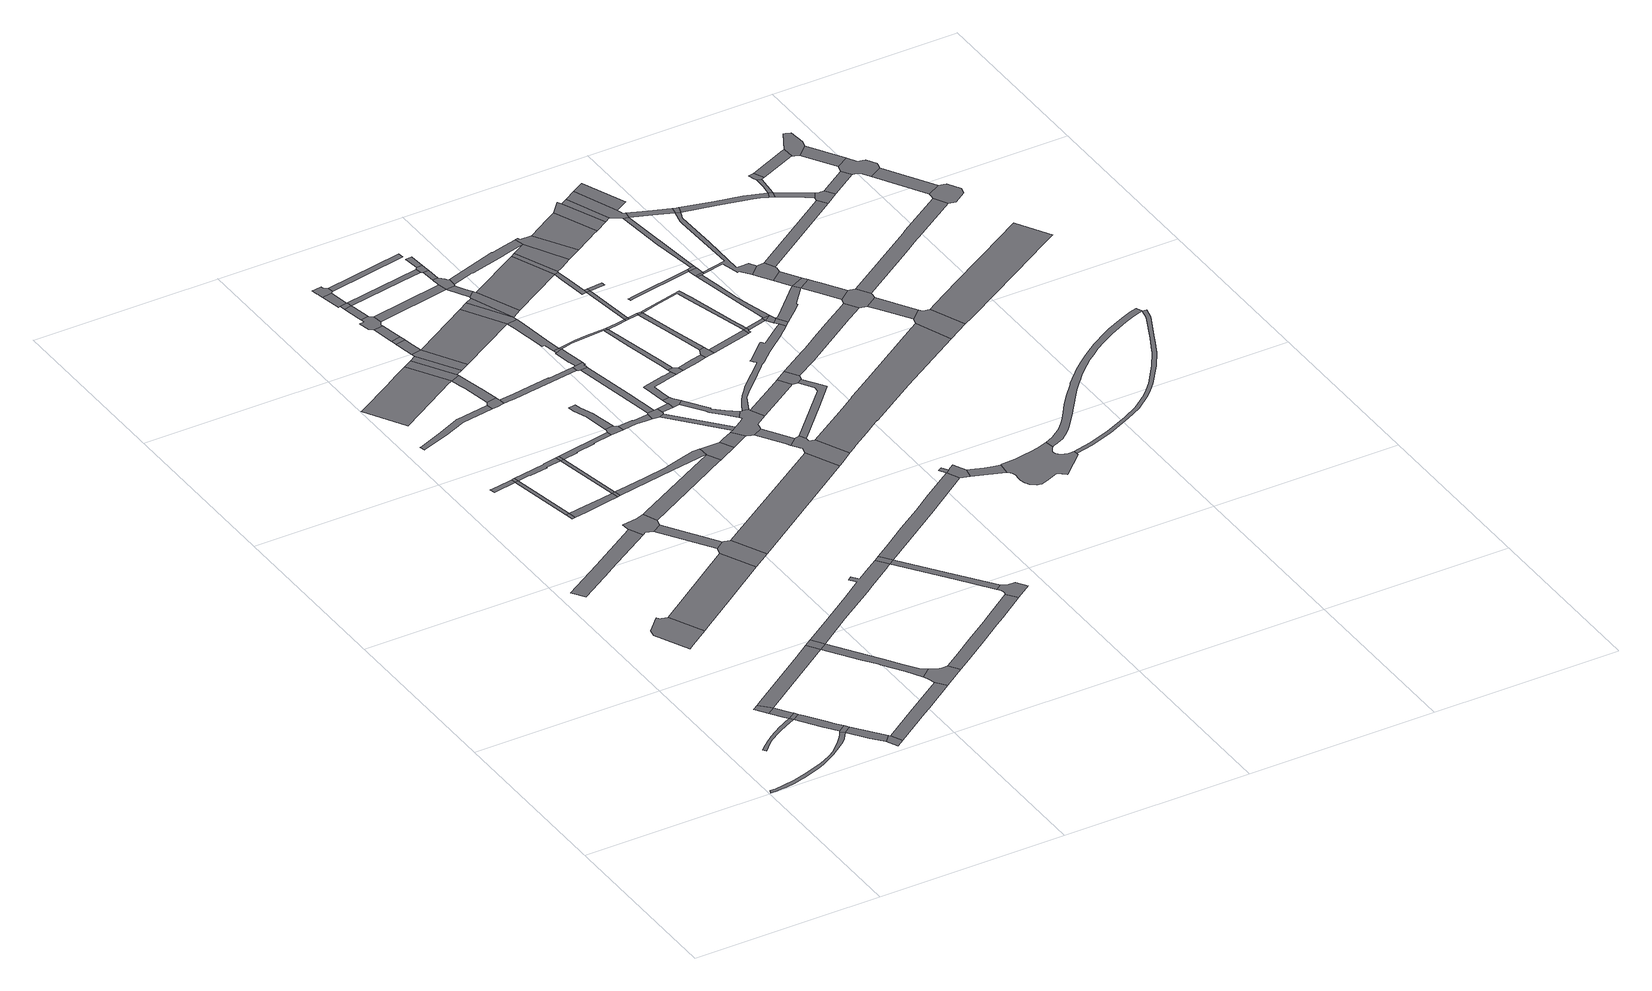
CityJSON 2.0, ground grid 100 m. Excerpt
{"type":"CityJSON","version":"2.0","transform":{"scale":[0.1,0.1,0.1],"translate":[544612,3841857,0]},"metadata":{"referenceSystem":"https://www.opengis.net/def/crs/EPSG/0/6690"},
"CityObjects":{
"road1":{"type":"Road","attributes":{"RoadStructureAttribute.sectionType":"1"},"geometry":[{"type":"MultiSurface","lod":"1","boundaries":[[[0,1,2,3,4,5,6,7,8,9,10,11,12,13,14,15,16,17,18,19,20,21,22,23,24,25,26,27,28,29,30,31,32,33]]]}]},
"road2":{"type":"Road","attributes":{"RoadStructureAttribute.sectionType":"1"},"geometry":[{"type":"MultiSurface","lod":"1","boundaries":[[[34,35,36,37,38,39,40,41,42,43,44,45,46,47,48,49,50,51]]]}]},
"road3":{"type":"Road","geometry":[{"type":"MultiSurface","lod":"1","boundaries":[[[52,53,54,55]]]}]},
"road4":{"type":"Road","attributes":{"RoadStructureAttribute.sectionType":"1"},"geometry":[{"type":"MultiSurface","lod":"1","boundaries":[[[56,55,54,57,34,58]]]}]},
"road5":{"type":"Road","geometry":[{"type":"MultiSurface","lod":"1","boundaries":[[[58,34,51,59]]]}]},
"road6":{"type":"Road","attributes":{"RoadStructureAttribute.sectionType":"1"},"geometry":[{"type":"MultiSurface","lod":"1","boundaries":[[[60,61,62,63,59,51,64,65,66,67]]]}]},
"road7":{"type":"Road","geometry":[{"type":"MultiSurface","lod":"1","boundaries":[[[67,66,0,33,68]]]}]},
"road8":{"type":"Road","attributes":{"RoadStructureAttribute.sectionType":"1"},"geometry":[{"type":"MultiSurface","lod":"1","boundaries":[[[68,33,69,70,71]]]}]},
"road9":{"type":"Road","geometry":[{"type":"MultiSurface","lod":"1","boundaries":[[[72,73,74,75,76,77,78,79,80]]]}]},
"road10":{"type":"Road","geometry":[{"type":"MultiSurface","lod":"1","boundaries":[[[71,70,81,82,83]]]}]},
"road11":{"type":"Road","attributes":{"RoadStructureAttribute.sectionType":"1"},"geometry":[{"type":"MultiSurface","lod":"1","boundaries":[[[84,85,86,87,52,55,88,89]]]}]},
"road12":{"type":"Road","attributes":{"RoadStructureAttribute.sectionType":"1"},"geometry":[{"type":"MultiSurface","lod":"1","boundaries":[[[90,91,92,93,94,95,96]]]}]},
"road13":{"type":"Road","attributes":{"RoadStructureAttribute.sectionType":"1"},"geometry":[{"type":"MultiSurface","lod":"1","boundaries":[[[97,98,83,82,99,100,101]]]}]},
"road14":{"type":"Road","attributes":{"RoadStructureAttribute.sectionType":"1"},"geometry":[{"type":"MultiSurface","lod":"1","boundaries":[[[102,103,104,105,106]]]}]},
"road15":{"type":"Road","geometry":[{"type":"MultiSurface","lod":"1","boundaries":[[[107,84,89,108]]]}]},
"road16":{"type":"Road","attributes":{"RoadStructureAttribute.sectionType":"1"},"geometry":[{"type":"MultiSurface","lod":"1","boundaries":[[[109,80,79,110,111,112]]]}]},
"road17":{"type":"Road","geometry":[{"type":"MultiSurface","lod":"1","boundaries":[[[113,114,115,116]]]}]},
"road18":{"type":"Road","attributes":{"RoadStructureAttribute.sectionType":"1"},"geometry":[{"type":"MultiSurface","lod":"1","boundaries":[[[117,106,114,113]]]}]},
"road19":{"type":"Road","geometry":[{"type":"MultiSurface","lod":"1","boundaries":[[[118,102,106,117]]]}]},
"road20":{"type":"Road","attributes":{"RoadStructureAttribute.sectionType":"1"},"geometry":[{"type":"MultiSurface","lod":"1","boundaries":[[[119,120,121,122,108,89,123,124,125,126,127,128]]]}]},
"road21":{"type":"Road","attributes":{"RoadStructureAttribute.sectionType":"1"},"geometry":[{"type":"MultiSurface","lod":"1","boundaries":[[[129,130,131,132,113,116,133,134,135,136]]]}]},
"road22":{"type":"Road","geometry":[{"type":"MultiSurface","lod":"1","boundaries":[[[137,138,139,140,141,90,96,142,143,144,145,146,147]]]}]},
"road23":{"type":"Road","attributes":{"RoadStructureAttribute.sectionType":"1"},"geometry":[{"type":"MultiSurface","lod":"1","boundaries":[[[148,149,150,118,117,151,152,153,154,155,156]]]}]},
"road24":{"type":"Road","attributes":{"RoadStructureAttribute.sectionType":"1"},"geometry":[{"type":"MultiSurface","lod":"1","boundaries":[[[157,158,159,160,161,162,163,164,165,166,167,168,169,170]]]}]},
"road25":{"type":"Road","geometry":[{"type":"MultiSurface","lod":"1","boundaries":[[[171,172,128,127,173,97,101,174,175]]]}]},
"road26":{"type":"Road","attributes":{"function":"3","RoadStructureAttribute.sectionType":"1"},"geometry":[{"type":"MultiSurface","lod":"1","boundaries":[[[176,177,178,179,180,181,182,183,184,185,186]]]}]},
"road27":{"type":"Road","attributes":{"RoadStructureAttribute.sectionType":"1"},"geometry":[{"type":"MultiSurface","lod":"1","boundaries":[[[145,144,187,188]]]}]},
"road28":{"type":"Road","geometry":[{"type":"MultiSurface","lod":"1","boundaries":[[[189,129,136,190]]]}]},
"road29":{"type":"Road","attributes":{"RoadStructureAttribute.sectionType":"1"},"geometry":[{"type":"MultiSurface","lod":"1","boundaries":[[[191,156,129,189]]]}]},
"road30":{"type":"Road","geometry":[{"type":"MultiSurface","lod":"1","boundaries":[[[192,193,188,187,194,109,112,195,196]]]}]},
"road31":{"type":"Road","geometry":[{"type":"MultiSurface","lod":"1","boundaries":[[[197,148,156,191]]]}]},
"road32":{"type":"Road","geometry":[{"type":"MultiSurface","lod":"1","boundaries":[[[198,199,200,201,202,203,204,205,206,107,108,207,208,209,210,211,212]]]}]},
"road33":{"type":"Road","geometry":[{"type":"MultiSurface","lod":"1","boundaries":[[[213,214,215,157,170,216,217,218]]]}]},
"road34":{"type":"Road","geometry":[{"type":"MultiSurface","lod":"1","boundaries":[[[219,176,186,220,221]]]}]},
"road35":{"type":"Road","attributes":{"RoadStructureAttribute.sectionType":"1"},"geometry":[{"type":"MultiSurface","lod":"1","boundaries":[[[222,197,191,223,224,225,226,227]]]}]},
"road36":{"type":"Road","attributes":{"RoadStructureAttribute.sectionType":"1"},"geometry":[{"type":"MultiSurface","lod":"1","boundaries":[[[228,229,220,186,230,231,215,214]]]}]},
"road37":{"type":"Road","attributes":{"RoadStructureAttribute.sectionType":"1"},"geometry":[{"type":"MultiSurface","lod":"1","boundaries":[[[232,219,221,233,234]]]}]},
"road38":{"type":"Road","attributes":{"RoadStructureAttribute.sectionType":"1"},"geometry":[{"type":"MultiSurface","lod":"1","boundaries":[[[235,236,237,238,137,147,239,240,241,242]]]}]},
"road39":{"type":"Road","attributes":{"RoadStructureAttribute.sectionType":"1"},"geometry":[{"type":"MultiSurface","lod":"1","boundaries":[[[243,244,245,246,247,248,249,250]]]}]},
"road40":{"type":"Road","geometry":[{"type":"MultiSurface","lod":"1","boundaries":[[[251,252,245,244]]]}]},
"road41":{"type":"Road","attributes":{"RoadStructureAttribute.sectionType":"1"},"geometry":[{"type":"MultiSurface","lod":"1","boundaries":[[[253,254,252,251]]]}]},
"road42":{"type":"Road","attributes":{"RoadStructureAttribute.sectionType":"1"},"geometry":[{"type":"MultiSurface","lod":"1","boundaries":[[[255,256,257,258,259,260,261,262,189,190,263,264,265,266]]]}]},
"road43":{"type":"Road","geometry":[{"type":"MultiSurface","lod":"1","boundaries":[[[250,249,267,268,232,234,269]]]}]},
"road44":{"type":"Road","geometry":[{"type":"MultiSurface","lod":"1","boundaries":[[[270,271,272,273,274,254,253,275,276,277]]]}]},
"road45":{"type":"Road","attributes":{"RoadStructureAttribute.sectionType":"1"},"geometry":[{"type":"MultiSurface","lod":"1","boundaries":[[[278,279,280,281,271,270]]]}]},
"road46":{"type":"Road","attributes":{"RoadStructureAttribute.sectionType":"1"},"geometry":[{"type":"MultiSurface","lod":"1","boundaries":[[[282,283,284,285,286,175,174,287,288,289,290,291]]]}]},
"road47":{"type":"Road","geometry":[{"type":"MultiSurface","lod":"1","boundaries":[[[292,293,280,279]]]}]},
"road48":{"type":"Road","attributes":{"RoadStructureAttribute.sectionType":"1"},"geometry":[{"type":"MultiSurface","lod":"1","boundaries":[[[294,295,296,297,298,293,292]]]}]},
"road49":{"type":"Road","geometry":[{"type":"MultiSurface","lod":"1","boundaries":[[[299,300,301,302,303,304,305,297,296,306,307,308]]]}]},
"road50":{"type":"Road","geometry":[{"type":"MultiSurface","lod":"1","boundaries":[[[309,310,311,222,227,312,313]]]}]},
"road51":{"type":"Road","attributes":{"RoadStructureAttribute.sectionType":"1"},"geometry":[{"type":"MultiSurface","lod":"1","boundaries":[[[314,315,316,317,318,319,310,309]]]}]},
"road52":{"type":"Road","attributes":{"RoadStructureAttribute.sectionType":"1"},"geometry":[{"type":"MultiSurface","lod":"1","boundaries":[[[320,321,322,323,324,218,217,325,326,327,328,329,330,331]]]}]},
"road53":{"type":"Road","geometry":[{"type":"MultiSurface","lod":"1","boundaries":[[[332,198,212,333]]]}]},
"road54":{"type":"Road","attributes":{"RoadStructureAttribute.sectionType":"1"},"geometry":[{"type":"MultiSurface","lod":"1","boundaries":[[[334,196,195,335]]]}]},
"road55":{"type":"Road","attributes":{"function":"3","RoadStructureAttribute.sectionType":"1"},"geometry":[{"type":"MultiSurface","lod":"1","boundaries":[[[336,337,250,269,338,339,340]]]}]},
"road56":{"type":"Road","attributes":{"RoadStructureAttribute.sectionType":"1"},"geometry":[{"type":"MultiSurface","lod":"1","boundaries":[[[341,342,343,313,312,344,345,346]]]}]},
"road57":{"type":"Road","attributes":{"RoadStructureAttribute.sectionType":"1"},"geometry":[{"type":"MultiSurface","lod":"1","boundaries":[[[347,277,276,348]]]}]},
"road58":{"type":"Road","attributes":{"RoadStructureAttribute.sectionType":"1"},"geometry":[{"type":"MultiSurface","lod":"1","boundaries":[[[349,333,212,350,351,352,353]]]}]},
"road59":{"type":"Road","attributes":{"RoadStructureAttribute.sectionType":"1"},"geometry":[{"type":"MultiSurface","lod":"1","boundaries":[[[354,292,279,355,356]]]}]},
"road60":{"type":"Road","attributes":{"RoadStructureAttribute.sectionType":"1"},"geometry":[{"type":"MultiSurface","lod":"1","boundaries":[[[357,308,307,358]]]}]},
"road61":{"type":"Road","geometry":[{"type":"MultiSurface","lod":"1","boundaries":[[[359,266,265,235,242,360,361,362]]]}]},
"road62":{"type":"Road","geometry":[{"type":"MultiSurface","lod":"1","boundaries":[[[363,364,365,341,346,366,367,368,369,370]]]}]},
"road63":{"type":"Road","attributes":{"RoadStructureAttribute.sectionType":"1"},"geometry":[{"type":"MultiSurface","lod":"1","boundaries":[[[371,372,373,374,375,365,364]]]}]},
"road64":{"type":"Road","geometry":[{"type":"MultiSurface","lod":"1","boundaries":[[[376,353,352,377,378,282,291,379,380,381]]]}]},
"road65":{"type":"Road","geometry":[{"type":"MultiSurface","lod":"1","boundaries":[[[382,383,384,385,386,320,331,387,373,372]]]}]},
"road66":{"type":"Road","attributes":{"RoadStructureAttribute.sectionType":"1"},"geometry":[{"type":"MultiSurface","lod":"1","boundaries":[[[388,389,363,370,390,391]]]}]},
"road67":{"type":"Road","attributes":{"RoadStructureAttribute.sectionType":"1"},"geometry":[{"type":"MultiSurface","lod":"1","boundaries":[[[392,393,394,395,396,397,398,386,385]]]}]},
"road68":{"type":"Road","attributes":{"RoadStructureAttribute.sectionType":"1"},"geometry":[{"type":"MultiSurface","lod":"1","boundaries":[[[368,367,399,400]]]}]},
"road69":{"type":"Road","geometry":[{"type":"MultiSurface","lod":"1","boundaries":[[[401,402,394,393]]]}]},
"road70":{"type":"Road","attributes":{"RoadStructureAttribute.sectionType":"1"},"geometry":[{"type":"MultiSurface","lod":"1","boundaries":[[[403,404,362,361,405]]]}]},
"road71":{"type":"Road","geometry":[{"type":"MultiSurface","lod":"1","boundaries":[[[406,336,340,407,408,409]]]}]},
"road72":{"type":"Road","attributes":{"RoadStructureAttribute.sectionType":"1"},"geometry":[{"type":"MultiSurface","lod":"1","boundaries":[[[410,411,412,407,340,413,414,415,416,402,401]]]}]},
"road73":{"type":"Road","attributes":{"RoadStructureAttribute.sectionType":"1"},"geometry":[{"type":"MultiSurface","lod":"1","boundaries":[[[417,406,409,418]]]}]},
"road74":{"type":"Road","geometry":[{"type":"MultiSurface","lod":"1","boundaries":[[[419,420,421,422,423,389,388,391,424,425]]]}]},
"road75":{"type":"Road","attributes":{"RoadStructureAttribute.sectionType":"1"},"geometry":[{"type":"MultiSurface","lod":"1","boundaries":[[[426,427,348,428,429,430]]]}]},
"road76":{"type":"Road","geometry":[{"type":"MultiSurface","lod":"1","boundaries":[[[431,432,433,434,435,436,437,347,348,427,438,439]]]}]},
"road77":{"type":"Road","attributes":{"RoadStructureAttribute.sectionType":"1"},"geometry":[{"type":"MultiSurface","lod":"1","boundaries":[[[440,441,435,434]]]}]},
"road78":{"type":"Road","geometry":[{"type":"MultiSurface","lod":"1","boundaries":[[[442,443,444,445,354,356,446,441,440]]]}]},
"road79":{"type":"Road","geometry":[{"type":"MultiSurface","lod":"1","boundaries":[[[447,448,430,429,449,450,417,418,451,452]]]}]},
"road80":{"type":"Road","attributes":{"RoadStructureAttribute.sectionType":"1"},"geometry":[{"type":"MultiSurface","lod":"1","boundaries":[[[453,454,443,442]]]}]},
"road81":{"type":"Road","attributes":{"RoadStructureAttribute.sectionType":"1"},"geometry":[{"type":"MultiSurface","lod":"1","boundaries":[[[455,456,457,458,459,460,332,333,461,462]]]}]},
"road82":{"type":"Road","attributes":{"RoadStructureAttribute.sectionType":"1"},"geometry":[{"type":"MultiSurface","lod":"1","boundaries":[[[463,464,465,466,467,468,422,421,469,470,471,472,473]]]}]},
"road83":{"type":"Road","attributes":{"RoadStructureAttribute.sectionType":"1"},"geometry":[{"type":"MultiSurface","lod":"1","boundaries":[[[474,475,476,477,478,479,425,424,480,481,482,483,484]]]}]},
"road84":{"type":"Road","geometry":[{"type":"MultiSurface","lod":"1","boundaries":[[[485,486,484,483,487,488,489,490,491,400,399,492,493,403,405,494,495,496,497,498,499,500,501,502,503,504]]]}]},
"road85":{"type":"Road","attributes":{"RoadStructureAttribute.sectionType":"1"},"geometry":[{"type":"MultiSurface","lod":"1","boundaries":[[[505,506,497,496,507,508,509]]]}]},
"road86":{"type":"Road","attributes":{"RoadStructureAttribute.sectionType":"1"},"geometry":[{"type":"MultiSurface","lod":"1","boundaries":[[[510,511,512,513,514,515,516,401,393,517,518,519]]]}]},
"road87":{"type":"Road","geometry":[{"type":"MultiSurface","lod":"1","boundaries":[[[520,521,509,508,522,523,524,334,335,525,526,527,528,529,530]]]}]},
"road88":{"type":"Road","geometry":[{"type":"MultiSurface","lod":"1","boundaries":[[[531,532,463,473,533,534]]]}]},
"road89":{"type":"Road","attributes":{"RoadStructureAttribute.sectionType":"1"},"geometry":[{"type":"MultiSurface","lod":"1","boundaries":[[[518,535,536,537,532,531,538,539,540,519]]]}]},
"road90":{"type":"Road","attributes":{"function":"3","RoadStructureAttribute.sectionType":"1"},"geometry":[{"type":"MultiSurface","lod":"1","boundaries":[[[541,452,451,542,543]]]}]},
"road91":{"type":"Road","attributes":{"RoadStructureAttribute.sectionType":"1"},"geometry":[{"type":"MultiSurface","lod":"1","boundaries":[[[544,545,546,547,548,549,439,438,550,551,552,553,554,555]]]}]},
"road92":{"type":"Road","geometry":[{"type":"MultiSurface","lod":"1","boundaries":[[[556,557,510,519,558,559]]]}]},
"road93":{"type":"Road","attributes":{"RoadStructureAttribute.sectionType":"1"},"geometry":[{"type":"MultiSurface","lod":"1","boundaries":[[[560,561,534,533,562,563]]]}]},
"road94":{"type":"Road","attributes":{"RoadStructureAttribute.sectionType":"1"},"geometry":[{"type":"MultiSurface","lod":"1","boundaries":[[[564,565,502,501,566,567,568]]]}]},
"road95":{"type":"Road","geometry":[{"type":"MultiSurface","lod":"1","boundaries":[[[569,556,559,570]]]}]},
"road96":{"type":"Road","attributes":{"RoadStructureAttribute.sectionType":"1"},"geometry":[{"type":"MultiSurface","lod":"1","boundaries":[[[571,556,569,572]]]}]},
"road97":{"type":"Road","attributes":{"RoadStructureAttribute.sectionType":"1"},"geometry":[{"type":"MultiSurface","lod":"1","boundaries":[[[573,574,575,576,577,578,579,580,581,582,583,520,530]]]}]},
"road98":{"type":"Road","attributes":{"RoadStructureAttribute.sectionType":"1"},"geometry":[{"type":"MultiSurface","lod":"1","boundaries":[[[584,569,570,585]]]}]},
"road99":{"type":"Road","geometry":[{"type":"MultiSurface","lod":"1","boundaries":[[[586,587,588,560,563,589,590,591]]]}]},
"road100":{"type":"Road","attributes":{"RoadStructureAttribute.sectionType":"1"},"geometry":[{"type":"MultiSurface","lod":"1","boundaries":[[[592,593,543,594,595,596,597,571,598]]]}]},
"road101":{"type":"Road","geometry":[{"type":"MultiSurface","lod":"1","boundaries":[[[599,541,543,593,600]]]}]},
"road102":{"type":"Road","geometry":[{"type":"MultiSurface","lod":"1","boundaries":[[[601,598,571,572]]]}]},
"road103":{"type":"Road","attributes":{"RoadStructureAttribute.sectionType":"1"},"geometry":[{"type":"MultiSurface","lod":"1","boundaries":[[[602,603,455,604]]]}]},
"road104":{"type":"Road","attributes":{"RoadStructureAttribute.sectionType":"1"},"geometry":[{"type":"MultiSurface","lod":"1","boundaries":[[[605,606,585,607,588,587]]]}]},
"road105":{"type":"Road","geometry":[{"type":"MultiSurface","lod":"1","boundaries":[[[608,584,585,606]]]}]},
"road106":{"type":"Road","geometry":[{"type":"MultiSurface","lod":"1","boundaries":[[[609,604,455,462,610,611]]]}]},
"road107":{"type":"Road","geometry":[{"type":"MultiSurface","lod":"1","boundaries":[[[612,613,614,615,601,572]]]}]},
"road108":{"type":"Road","attributes":{"function":"3","RoadStructureAttribute.sectionType":"1"},"geometry":[{"type":"MultiSurface","lod":"1","boundaries":[[[555,616,599,600,617,618]]]}]},
"road109":{"type":"Road","attributes":{"RoadStructureAttribute.sectionType":"1"},"geometry":[{"type":"MultiSurface","lod":"1","boundaries":[[[619,620,621,622,623,624,625,626,627,628,629,630,631,632,633,634,635,636,637,638,639,640,641,485,504,642,643,644,645,646,647,648,649,650,651,652,653,654,655]]]}]},
"road110":{"type":"Road","geometry":[{"type":"MultiSurface","lod":"1","boundaries":[[[656,657,564,568,579,578,658]]]}]},
"road111":{"type":"Road","attributes":{"RoadStructureAttribute.sectionType":"1"},"geometry":[{"type":"MultiSurface","lod":"1","boundaries":[[[659,591,590,660]]]}]},
"road112":{"type":"Road","attributes":{"RoadStructureAttribute.sectionType":"1"},"geometry":[{"type":"MultiSurface","lod":"1","boundaries":[[[661,662,663,664,611,610,665,666]]]}]},
"road113":{"type":"Road","geometry":[{"type":"MultiSurface","lod":"1","boundaries":[[[667,668,669,670,544,555,618,671,672]]]}]},
"road114":{"type":"Road","attributes":{"RoadStructureAttribute.sectionType":"1"},"geometry":[{"type":"MultiSurface","lod":"1","boundaries":[[[673,674,675,676,677,608,606,678,679,680,681,682,659,683]]]}]},
"road115":{"type":"Road","geometry":[{"type":"MultiSurface","lod":"1","boundaries":[[[683,659,660,684,685,686,687]]]}]},
"road116":{"type":"Road","attributes":{"RoadStructureAttribute.sectionType":"1"},"geometry":[{"type":"MultiSurface","lod":"1","boundaries":[[[688,689,690,691,692,693,694,695,696]]]}]},
"road117":{"type":"Road","attributes":{"function":"3","RoadStructureAttribute.sectionType":"1"},"geometry":[{"type":"MultiSurface","lod":"1","boundaries":[[[697,698,672,671,699,700,701,702,703]]]}]},
"road118":{"type":"Road","attributes":{"RoadStructureAttribute.sectionType":"1"},"geometry":[{"type":"MultiSurface","lod":"1","boundaries":[[[704,705,683,687,706]]]}]},
"road119":{"type":"Road","attributes":{"RoadStructureAttribute.sectionType":"1"},"geometry":[{"type":"MultiSurface","lod":"1","boundaries":[[[707,708,709,710,711,712,713,714,527,526,715,716,717,718,719,720,721]]]}]},
"road120":{"type":"Road","geometry":[{"type":"MultiSurface","lod":"1","boundaries":[[[722,723,724,725,726,727,728,729,666,665,730,731,732,733,734,735,736,737,738,739,740,741,742,743,744,745,746,747,748,749,750,751,752,753,754,755,756,757,758,759,760,761,762,763,764,765,766,767,768,769,770,771,772,773,774]]]}]},
"road121":{"type":"Road","geometry":[{"type":"MultiSurface","lod":"1","boundaries":[[[775,776,777,704,706]]]}]},
"road122":{"type":"Road","attributes":{"RoadStructureAttribute.sectionType":"1"},"geometry":[{"type":"MultiSurface","lod":"1","boundaries":[[[775,706,778,779,780]]]}]},
"road123":{"type":"Road","geometry":[{"type":"MultiSurface","lod":"1","boundaries":[[[780,779,619,655,781]]]}]},
"road124":{"type":"Road","attributes":{"RoadStructureAttribute.sectionType":"1"},"geometry":[{"type":"MultiSurface","lod":"1","boundaries":[[[782,783,784,785,786,787,788,789,776,775]]]}]},
"road125":{"type":"Road","geometry":[{"type":"MultiSurface","lod":"1","boundaries":[[[790,697,703,791,792]]]}]},
"road126":{"type":"Road","attributes":{"RoadStructureAttribute.sectionType":"1"},"geometry":[{"type":"MultiSurface","lod":"1","boundaries":[[[793,794,795,796,797,798,799,800,801,656,658,802,803,804,805,806,807]]]}]},
"road127":{"type":"Road","geometry":[{"type":"MultiSurface","lod":"1","boundaries":[[[808,809,787,786,810]]]}]},
"road128":{"type":"Road","attributes":{"RoadStructureAttribute.sectionType":"1"},"geometry":[{"type":"MultiSurface","lod":"1","boundaries":[[[811,696,809,808]]]}]},
"road129":{"type":"Road","geometry":[{"type":"MultiSurface","lod":"1","boundaries":[[[812,813,688,696,811]]]}]},
"road130":{"type":"Road","attributes":{"RoadStructureAttribute.sectionType":"1"},"geometry":[{"type":"MultiSurface","lod":"1","boundaries":[[[814,792,791,815]]]}]},
"road131":{"type":"Road","attributes":{"RoadStructureAttribute.sectionType":"1"},"geometry":[{"type":"MultiSurface","lod":"1","boundaries":[[[816,817,818,813,812,819,820]]]}]},
"road132":{"type":"Road","attributes":{"RoadStructureAttribute.sectionType":"1"},"geometry":[{"type":"MultiSurface","lod":"1","boundaries":[[[821,814,815,822,823,824,816,820,825,826,827,828]]]}]},
"road133":{"type":"Road","attributes":{"RoadStructureAttribute.sectionType":"1"},"geometry":[{"type":"MultiSurface","lod":"1","boundaries":[[[829,830,780,781,831,832,833,834,835]]]}]},
"road134":{"type":"Road","attributes":{"function":"3","RoadStructureAttribute.sectionType":"1"},"geometry":[{"type":"MultiSurface","lod":"1","boundaries":[[[836,821,828,837]]]}]},
"road135":{"type":"Road","attributes":{"RoadStructureAttribute.sectionType":"1"},"geometry":[{"type":"MultiSurface","lod":"1","boundaries":[[[838,839,840,841,808,810,842,843,844,845,846,847,848,849,850,851,852,853,854,855,856,857]]]}]},
"road136":{"type":"Road","geometry":[{"type":"MultiSurface","lod":"1","boundaries":[[[858,859,860,849,848,861,862,863,864,865]]]}]},
"road137":{"type":"Road","geometry":[{"type":"MultiSurface","lod":"1","boundaries":[[[866,825,820,867,868,838,869]]]}]},
"road138":{"type":"Road","attributes":{"RoadStructureAttribute.sectionType":"1"},"geometry":[{"type":"MultiSurface","lod":"1","boundaries":[[[863,862,870,829,871]]]}]},
"road139":{"type":"Road","geometry":[{"type":"MultiSurface","lod":"1","boundaries":[[[871,829,835,872]]]}]},
"road140":{"type":"Road","attributes":{"RoadStructureAttribute.sectionType":"1"},"geometry":[{"type":"MultiSurface","lod":"1","boundaries":[[[873,874,872,835,875,876,877,878]]]}]},
"road141":{"type":"Road","geometry":[{"type":"MultiSurface","lod":"1","boundaries":[[[879,869,838,857,880]]]}]},
"road142":{"type":"Road","geometry":[{"type":"MultiSurface","lod":"1","boundaries":[[[878,877,881,793,807,882,883,884,885,886]]]}]},
"road143":{"type":"Road","attributes":{"RoadStructureAttribute.sectionType":"1"},"geometry":[{"type":"MultiSurface","lod":"1","boundaries":[[[887,883,882,888,889,890]]]}]},
"road144":{"type":"Road","geometry":[{"type":"MultiSurface","lod":"1","boundaries":[[[891,892,893,890,889,707,721,894,895]]]}]},
"road145":{"type":"Road","attributes":{"RoadStructureAttribute.sectionType":"1"},"geometry":[{"type":"MultiSurface","lod":"1","boundaries":[[[896,897,880,857,898,899,900,901,902]]]}]},
"road146":{"type":"Road","attributes":{"RoadStructureAttribute.sectionType":"1"},"geometry":[{"type":"MultiSurface","lod":"1","boundaries":[[[903,858,865,904]]]}]},
"road147":{"type":"Road","attributes":{"RoadStructureAttribute.sectionType":"1"},"geometry":[{"type":"MultiSurface","lod":"1","boundaries":[[[905,906,907,908,909,910,911,912,913,914,915,916,917,918,919,920,921,922,923,924,925,926,927,928,929,930,931,722,774,932,933,934,935,936,937,938,939,940,941,942,943,944,945,946,947,948,949,950,951,952,953,954,955,956,957,958,959,960,961]]]}]},
"road148":{"type":"Road","attributes":{"RoadStructureAttribute.sectionType":"1"},"geometry":[{"type":"MultiSurface","lod":"1","boundaries":[[[961,962,963,964,965,966,967,968,969,970,971,972,973,756,755,974,975,976,977,978,979,980,981,982,983,984,985,986]]]}]},
"road149":{"type":"Road","geometry":[{"type":"MultiSurface","lod":"1","boundaries":[[[902,901,987,988]]]}]},
"road150":{"type":"Road","attributes":{"RoadStructureAttribute.sectionType":"1"},"geometry":[{"type":"MultiSurface","lod":"1","boundaries":[[[989,990,991,902,988,992]]]}]},
"road151":{"type":"Road","geometry":[{"type":"MultiSurface","lod":"1","boundaries":[[[993,994,995,989,992,996]]]}]},
"road152":{"type":"Road","attributes":{"RoadStructureAttribute.sectionType":"1"},"geometry":[{"type":"MultiSurface","lod":"1","boundaries":[[[997,998,988,987,999,1000,1001,1002]]]}]},
"road153":{"type":"Road","attributes":{"RoadStructureAttribute.sectionType":"1"},"geometry":[{"type":"MultiSurface","lod":"1","boundaries":[[[1003,1004,1005,1006,886,885,1007,1008,1009,1010]]]}]},
"road154":{"type":"Road","geometry":[{"type":"MultiSurface","lod":"1","boundaries":[[[1011,1012,1002,1001,903,904,1013,1014]]]}]},
"road155":{"type":"Road","attributes":{"RoadStructureAttribute.sectionType":"1"},"geometry":[{"type":"MultiSurface","lod":"1","boundaries":[[[1015,1016,993,996,1017]]]}]},
"road156":{"type":"Road","attributes":{"RoadStructureAttribute.sectionType":"1"},"geometry":[{"type":"MultiSurface","lod":"1","boundaries":[[[1018,1019,1020,1021,1022,895,894,1023,1024,1025,1026,1027,1028,1029]]]}]},
"road157":{"type":"Road","attributes":{"RoadStructureAttribute.sectionType":"1"},"geometry":[{"type":"MultiSurface","lod":"1","boundaries":[[[1030,1014,1013,1031]]]}]},
"road158":{"type":"Road","geometry":[{"type":"MultiSurface","lod":"1","boundaries":[[[1032,1033,1015,1017,1034,1035,1036,1037,1038]]]}]},
"road159":{"type":"Road","attributes":{"RoadStructureAttribute.sectionType":"1"},"geometry":[{"type":"MultiSurface","lod":"1","boundaries":[[[1036,1035,1039,1040]]]}]},
"road160":{"type":"Road","geometry":[{"type":"MultiSurface","lod":"1","boundaries":[[[1041,1042,1040,1039,1043,1044,1030,1031,1045,1046,1047,1048,1049,1050,1051,1052]]]}]},
"road161":{"type":"Road","attributes":{"RoadStructureAttribute.sectionType":"1"},"geometry":[{"type":"MultiSurface","lod":"1","boundaries":[[[1049,1048,1053,1054]]]}]},
"road162":{"type":"Road","geometry":[{"type":"MultiSurface","lod":"1","boundaries":[[[1054,1053,1055,1003,1010,1056,1057,1058,1059,1060]]]}]}
},
"vertices":[
[543,271,0],[533,253,0],[511,228,0],[485,199,0],[457,171,0],[432,150,0],[401,130,0],[363,109,0],[325,92,0],[278,75,0],[253,67,0],[225,58,0],[161,41,0],[97,27,0],[91,26,0],[47,21,0],[17,21,0],[9,1,0],[44,2,0],[69,4,0],[93,5,0],[145,15,0],[195,27,0],[213,32,0],[248,43,0],[304,63,0],[348,84,0],[384,104,0],[422,126,0],[455,150,0],[487,172,0],[511,192,0],[533,216,0],[565,258,0],
[401,493,0],[366,474,0],[351,466,0],[328,454,0],[288,430,0],[253,408,0],[218,380,0],[190,356,0],[161,329,0],[172,314,0],[195,336,0],[215,357,0],[243,379,0],[257,387,0],[277,400,0],[315,424,0],[358,446,0],[415,473,0],
[329,663,0],[298,641,0],[342,577,0],[384,607,0],
[435,533,0],[387,513,0],[443,521,0],
[456,501,0],
[566,340,0],[560,348,0],[539,380,0],[470,480,0],[497,355,0],[530,309,0],[549,281,0],[588,311,0],
[605,289,0],
[637,156,0],[689,95,0],[723,133,0],
[320,1512,0],[312,1514,0],[300,1530,0],[224,1450,0],[216,1409,0],[304,1227,0],[332,1246,0],[439,1320,0],[352,1505,0],
[718,34,0],[759,63,0],[730,124,0],
[779,974,0],[694,915,0],[446,744,0],[362,686,0],[499,689,0],[822,913,0],
[570,2229,0],[285,2049,0],[65,1910,0],[110,1844,0],[312,1971,0],[328,1981,0],[602,2154,0],
[1136,406,0],[930,262,0],[965,206,0],[1003,232,0],[1174,351,0],
[313,2861,0],[231,2847,0],[186,2840,0],[192,2810,0],[317,2835,0],
[821,1003,0],[864,942,0],
[829,1840,0],[471,1342,0],[672,1483,0],[918,1655,0],
[398,2483,0],[381,2480,0],[388,2437,0],[406,2440,0],
[335,2839,0],
[330,2864,0],
[1133,543,0],[1085,611,0],[1028,696,0],[984,761,0],[938,742,0],[989,669,0],[995,659,0],[1066,550,0],[1113,469,0],[1167,514,0],
[658,2526,0],[601,2516,0],[593,2515,0],[495,2499,0],[471,2451,0],[600,2476,0],[601,2476,0],[665,2488,0],
[691,2302,0],[664,2293,0],[651,2288,0],[563,2274,0],[567,2234,0],[621,2166,0],[659,2157,0],[660,2156,0],[711,2187,0],[711,2190,0],[721,2226,0],
[584,2913,0],[509,2899,0],[508,2895,0],[396,2851,0],[408,2847,0],[505,2862,0],[505,2867,0],[570,2878,0],[590,2881,0],
[535,3454,0],[533,3453,0],[355,3425,0],[352,3424,0],[350,3423,0],[233,3369,0],[89,3311,0],[87,3311,0],[94,3283,0],[99,3285,0],[161,3308,0],[244,3337,0],[365,3387,0],[539,3415,0],
[1229,490,0],[1202,497,0],[1123,452,0],[1295,435,0],[1257,490,0],
[370,3925,0],[296,3881,0],[221,3836,0],[17,3715,0],[6,3708,0],[132,3496,0],[223,3550,0],[230,3554,0],[483,3705,0],[486,3706,0],[497,3713,0],
[840,1880,0],[889,1916,0],
[673,2531,0],[680,2491,0],
[608,2884,0],
[898,1914,0],[893,1915,0],[842,1877,0],[1016,1722,0],[929,1906,0],
[601,2916,0],
[1420,1421,0],[1394,1402,0],[1363,1382,0],[1278,1322,0],[1252,1358,0],[1231,1344,0],[1256,1307,0],[1141,1226,0],[938,1085,0],[1049,1073,0],[1251,1211,0],[1300,1245,0],[1382,1302,0],[1428,1334,0],[1463,1358,0],
[606,3464,0],[602,3484,0],[546,3473,0],[574,3421,0],[609,3427,0],[607,3461,0],
[420,3955,0],[549,3735,0],[547,3743,0],
[897,2972,0],[691,2898,0],[690,2903,0],[797,2923,0],[796,2928,0],[902,2946,0],
[585,3573,0],[559,3687,0],[511,3657,0],[519,3625,0],
[454,3975,0],[547,3744,0],[580,3763,0],
[1198,2577,0],[1097,2522,0],[1092,2519,0],[716,2315,0],[1131,2449,0],[1144,2457,0],[1220,2498,0],[1236,2507,0],
[490,4092,0],[486,4116,0],[432,4106,0],[433,4103,0],[435,4090,0],[439,4064,0],[450,3998,0],[506,4008,0],
[480,4149,0],[426,4139,0],
[457,4272,0],[405,4263,0],
[1166,2636,0],[1158,2633,0],[1102,2617,0],[986,2584,0],[977,2581,0],[860,2560,0],[706,2536,0],[685,2533,0],[850,2523,0],[995,2546,0],[1197,2579,0],[1197,2636,0],
[452,3987,0],[454,3978,0],[632,3794,0],
[440,4372,0],[397,4364,0],[401,4345,0],[374,4340,0],[385,4279,0],[455,4284,0],[467,4305,0],[459,4358,0],
[419,4476,0],[417,4491,0],[376,4480,0],[394,4383,0],
[1794,867,0],[1620,742,0],[1590,721,0],[1475,641,0],[1330,541,0],[1368,486,0],[1506,582,0],[1628,666,0],[1684,705,0],[1834,812,0],
[412,4519,0],[370,4510,0],
[411,4524,0],[392,4623,0],[391,4626,0],[339,4616,0],[359,4507,0],
[396,4672,0],[381,4681,0],[378,4698,0],[325,4688,0],[330,4661,0],[331,4659,0],[332,4655,0],[402,4635,0],[405,4636,0],[399,4670,0],
[949,3006,0],[903,2999,0],[905,2989,0],[973,2954,0],[968,2991,0],
[920,3145,0],[894,3212,0],[889,3248,0],[849,3242,0],[855,3202,0],[882,3134,0],
[1037,3522,0],[895,3499,0],[894,3504,0],[784,3486,0],[688,3472,0],[655,3434,0],[658,3432,0],[704,3439,0],[761,3448,0],[820,3457,0],[860,3463,0],[1042,3491,0],
[1450,1441,0],[1492,1379,0],
[1601,2356,0],[1683,2180,0],
[836,4204,0],[517,4014,0],[795,3890,0],[953,3984,0],[964,3990,0],
[1136,3006,0],[1050,2994,0],[1049,3001,0],[1049,2964,0],[1102,2963,0],[1135,2962,0],
[856,4433,0],[866,4381,0],
[1671,1137,0],[1640,1116,0],[1658,1090,0],[1780,921,0],[1813,946,0],
[832,4597,0],[723,4546,0],[837,4564,0],
[828,4747,0],[831,4717,0],
[1208,2635,0],[1253,2516,0],[1342,2565,0],[1303,2635,0],
[1198,3024,0],[1179,3021,0],[1142,3016,0],[1165,2961,0],[1174,2961,0],[1200,2973,0],[1203,2980,0],[1205,2986,0],
[1149,3203,0],[1097,3488,0],[1059,3482,0],[1060,3481,0],[1110,3203,0],
[1850,930,0],[1794,903,0],[1800,883,0],[1857,828,0],[1923,873,0],[1884,929,0],
[1095,3500,0],[1093,3513,0],[1101,3515,0],[1098,3532,0],[1055,3525,0],[1052,3486,0],
[1266,3017,0],[1263,3035,0],[1205,2987,0],[1269,2997,0],
[1075,3666,0],[1072,3680,0],[1035,3662,0],[1030,3661,0],[1030,3658,0],[1046,3566,0],[1048,3566,0],
[1408,2691,0],[1431,2708,0],
[1063,3692,0],[1031,3684,0],
[1390,2681,0],[1336,2652,0],[1435,2617,0],
[889,4236,0],[1019,3998,0],[1018,4010,0],[1016,4021,0],
[1054,3750,0],[1053,3757,0],[1023,3970,0],[973,3939,0],[1005,3745,0],[1019,3748,0],[1020,3744,0],
[928,4259,0],[1016,4022,0],
[1303,3064,0],[1296,3075,0],[1295,3077,0],[1257,3071,0],[1261,3044,0],[1304,3003,0],[1329,3027,0],
[943,4336,0],[915,4384,0],[904,4315,0],[928,4273,0],[963,4303,0],
[915,4445,0],[905,4458,0],[894,4472,0],[883,4485,0],[853,4482,0],[854,4467,0],[856,4445,0],[921,4398,0],[920,4440,0],
[877,4559,0],[847,4557,0],
[873,4610,0],[842,4607,0],[838,4603,0],[836,4601,0],[842,4561,0],
[972,4287,0],[970,4291,0],[928,4266,0],[928,4261,0],[1070,4054,0],[973,4286,0],
[866,4695,0],[833,4693,0],
[2080,1877,0],[2047,1854,0],[1911,1761,0],[1796,1680,0],[1663,1590,0],[1540,1501,0],[1859,1631,0],[2111,1809,0],
[1410,3256,0],[1377,3247,0],[1356,3242,0],[1243,3213,0],[1236,3211,0],[1237,3201,0],[1290,3105,0],[1278,3187,0],[1337,3202,0],[1362,3209,0],[1419,3224,0],
[1461,2853,0],[1412,2895,0],[1409,2898,0],[1414,2903,0],[1413,2904,0],[1339,3013,0],[1379,2893,0],[1391,2875,0],[1442,2817,0],[1488,2765,0],[1515,2807,0],
[1531,2810,0],[1530,2807,0],[1499,2752,0],[1494,2749,0],[1485,2742,0],[1474,2734,0],[1432,2706,0],[1402,2688,0],[1394,2684,0],[1437,2616,0],[1459,2610,0],[1473,2605,0],[1526,2635,0],[1529,2649,0],[1529,2651,0],[1534,2674,0],[1597,2716,0],[1563,2791,0],[1562,2795,0],[1560,2800,0],
[1610,2502,0],[1567,2571,0],[1559,2470,0],[1575,2445,0],[1620,2486,0],
[1336,3722,0],[1283,3719,0],[1231,3719,0],[1196,3713,0],[1168,3711,0],[1136,3705,0],[1106,3700,0],[1136,3698,0],[1318,3712,0],[1343,3710,0],
[1648,2491,0],[1645,2490,0],[1591,2419,0],[1601,2404,0],[1608,2394,0],[1710,2198,0],[1778,2249,0],[1695,2423,0],[1666,2434,0],[1666,2437,0],[1666,2456,0],
[1435,3281,0],[1406,3275,0],[1466,3236,0],[1458,3268,0],
[1353,3538,0],[1396,3326,0],[1400,3304,0],[1420,3352,0],[1416,3368,0],[1381,3531,0],
[1268,4462,0],[1356,4225,0],[1363,4229,0],
[1353,4573,0],[1284,4553,0],[1239,4541,0],[1206,4531,0],[1205,4537,0],[924,4446,0],[1042,4438,0],[1044,4433,0],[1214,4480,0],[1274,4497,0],[1341,4514,0],[1364,4519,0],
[1450,3741,0],[1402,3733,0],[1406,3721,0],[1452,3729,0],
[1602,3307,0],[1548,3293,0],[1557,3260,0],[1611,3274,0],
[1801,2946,0],[1778,2931,0],[1728,2803,0],[1822,2864,0],[1841,2877,0],
[1468,3746,0],[1470,3732,0],
[1415,4025,0],[1433,4026,0],
[1672,2463,0],[1854,2653,0],[1965,2773,0],[1972,2781,0],[1959,2802,0],[1899,2893,0],[1871,2875,0],[1917,2803,0],[1917,2798,0],[1915,2774,0],[1915,2768,0],
[1524,3754,0],[1525,3742,0],
[1653,3330,0],[1648,3350,0],[1619,3343,0],[1640,3282,0],[1664,3288,0],[1654,3323,0],
[1393,4195,0],[1387,4237,0],[1369,4180,0],[1386,4037,0],[1388,4023,0],[1404,4024,0],[1412,4045,0],
[1291,4476,0],[1387,4243,0],
[1431,4047,0],
[2078,1925,0],[2058,1911,0],[2101,1892,0],
[1602,3536,0],[1550,3747,0],[1575,3529,0],
[1549,3757,0],
[2136,1917,0],[2157,1793,0],[2170,1849,0],
[1517,4036,0],[1516,4046,0],[1516,4050,0],[1513,4056,0],
[1325,4496,0],[1419,4262,0],[1485,4302,0],
[2047,3342,0],[2034,3332,0],[2030,3329,0],[2015,3317,0],[2014,3316,0],[1979,3289,0],[1910,3236,0],[1898,3250,0],[1893,3255,0],[1886,3249,0],[1782,3152,0],[1774,3144,0],[1784,3130,0],[1792,3119,0],[1794,3117,0],[1765,3089,0],[1718,3045,0],[1648,2978,0],[1618,2943,0],[1594,2915,0],[1574,2887,0],[1569,2880,0],[1549,2847,0],[1604,2893,0],[1633,2925,0],[1742,3029,0],[1784,3069,0],[1794,3079,0],[1813,3096,0],[1815,3097,0],[1825,3106,0],[1891,3163,0],[2008,3259,0],[2027,3274,0],[2040,3285,0],[2059,3303,0],[2067,3310,0],
[1864,2987,0],[1819,2958,0],[1907,2921,0],
[1881,3383,0],[1884,3346,0],
[2307,1808,0],[2281,1813,0],[2252,1821,0],[2209,1835,0],[2322,1737,0],[2329,1806,0],
[1434,4562,0],[1376,4562,0],[1370,4578,0],[1359,4575,0],[1564,4350,0],[1436,4562,0],
[1876,3478,0],[1808,3744,0],[1790,3817,0],[1628,3775,0],[1565,3759,0],[1631,3768,0],[1772,3804,0],[1794,3718,0],[1853,3490,0],[1879,3393,0],[1899,3390,0],
[1899,3350,0],[1898,3357,0],[1896,3368,0],[1902,3369,0],
[1915,3951,0],[1583,3886,0],[1553,3879,0],[1551,3879,0],[1554,3872,0],[1557,3864,0],[1589,3871,0],[1905,3932,0],[1911,3933,0],
[1623,4674,0],[1565,4640,0],[1635,4392,0],[1645,4398,0],[1662,4408,0],[1692,4427,0],[1719,4442,0],
[2003,3419,0],[1994,3417,0],[2006,3399,0],
[2595,3020,0],[2556,2995,0],[2193,2756,0],[2072,2677,0],[2026,2646,0],[2026,2644,0],[1984,2616,0],[1907,2564,0],[1813,2274,0],[1833,2287,0],[1931,2353,0],[2028,2419,0],[2028,2417,0],[2299,2594,0],[2670,2825,0],
[2605,1856,0],[2579,1847,0],[2550,1839,0],[2509,1829,0],[2470,1822,0],[2414,1812,0],[2369,1807,0],[2339,1806,0],[2334,1723,0],[2339,1715,0],[2341,1709,0],[2343,1702,0],[2345,1690,0],[2343,1669,0],[2342,1647,0],[2343,1639,0],[2345,1629,0],[2349,1618,0],[2355,1607,0],[2357,1604,0],[2362,1597,0],[2368,1592,0],[2379,1583,0],[2389,1576,0],[2398,1573,0],[2407,1571,0],[2413,1571,0],[2416,1571,0],[2424,1572,0],[2443,1580,0],[2517,1611,0],[2555,1576,0],[2683,1695,0],[2682,1707,0],[2681,1727,0],[2657,1726,0],[2642,1726,0],[2630,1729,0],[2619,1733,0],[2610,1739,0],[2603,1745,0],[2599,1750,0],[2595,1755,0],[2593,1761,0],[2592,1765,0],[2591,1766,0],[2591,1770,0],[2592,1775,0],[2593,1781,0],[2597,1789,0],[2599,1792,0],[2604,1799,0],[2613,1807,0],
[2046,3426,0],[2011,3421,0],[2008,3421,0],
[2011,3392,0],[2031,3363,0],[2056,3389,0],
[2092,3332,0],
[2010,3551,0],[1991,3634,0],[1981,3694,0],[1965,3783,0],[1949,3878,0],[1922,3873,0],[1950,3718,0],[1980,3564,0],
[1681,4740,0],[1790,4485,0],[1693,4719,0],
[2392,3334,0],[2348,3305,0],[2304,3277,0],[2206,3213,0],[2183,3198,0],[2153,3178,0],[2046,3105,0],[2022,3089,0],[2022,3090,0],[1910,2923,0],[2023,2993,0],[2023,2992,0],[2348,3210,0],[2355,3215,0],[2435,3267,0],
[1961,3891,0],[1920,3883,0],[1963,3881,0],
[1956,3938,0],
[1954,3958,0],[1936,3956,0],
[1731,4741,0],[1824,4506,0],
[1876,4467,0],[1901,4203,0],[1932,3984,0],[1948,4016,0],[1901,4462,0],
[1794,4778,0],[1849,4490,0],[1867,4479,0],[1875,4475,0],[1910,4501,0],[1896,4506,0],[1894,4517,0],[1888,4541,0],
[2262,3582,0],[2076,3397,0],[2115,3353,0],[2178,3411,0],[2206,3438,0],[2203,3448,0],[2287,3546,0],
[1859,4816,0],[1956,4581,0],
[2107,4384,0],[2090,4312,0],[2090,4291,0],[2098,3922,0],[2079,3905,0],[2093,3846,0],[2097,3830,0],[2102,3810,0],[2109,3812,0],[2144,3768,0],[2150,3759,0],[2206,3809,0],[2184,3846,0],[2138,3847,0],[2119,3847,0],[2119,3849,0],[2119,4092,0],[2114,4330,0],[2124,4357,0],[2131,4376,0],
[2248,3813,0],[2227,3811,0],[2218,3810,0],[2168,3730,0],[2209,3666,0],[2271,3718,0],[2275,3747,0],[2277,3760,0],
[2008,4464,0],[1903,4461,0],[2008,4422,0],[2114,4424,0],
[2257,3591,0],[2335,3618,0],
[2354,3590,0],
[2384,3543,0],[2373,3559,0],[2317,3499,0],[2349,3451,0],[2402,3369,0],[2464,3420,0],
[2135,4416,0],[2144,4414,0],
[2400,3362,0],[2474,3259,0],[2541,3303,0],[2545,3331,0],[2546,3342,0],[2503,3411,0],
[2594,3217,0],[2503,3216,0],[2605,3056,0],[2663,3112,0],
[2678,3090,0],[2676,3092,0],[2675,3095,0],[2790,2897,0],[2712,3085,0],
[2452,4344,0],[2313,4372,0],[2305,4338,0],[2478,4300,0],[2510,4290,0],[2548,4273,0],[2563,4306,0],
[2725,4138,0],[2759,4089,0],
[3539,2604,0],[3498,2590,0],[3443,2568,0],[3383,2541,0],[3340,2519,0],[3292,2493,0],[3236,2459,0],[3220,2449,0],[3166,2411,0],[3128,2383,0],[3086,2349,0],[3036,2305,0],[3021,2290,0],[2985,2254,0],[2981,2249,0],[2954,2220,0],[2947,2212,0],[2892,2149,0],[2839,2085,0],[2801,2028,0],[2774,1991,0],[2751,1964,0],[2727,1938,0],[2704,1917,0],[2680,1898,0],[2653,1880,0],[2629,1867,0],[2625,1815,0],[2651,1826,0],[2672,1836,0],[2687,1844,0],[2704,1856,0],[2720,1869,0],[2742,1891,0],[2759,1910,0],[2790,1948,0],[2833,2002,0],[2873,2056,0],[2939,2142,0],[2960,2168,0],[2986,2199,0],[2994,2209,0],[3007,2222,0],[3033,2251,0],[3065,2283,0],[3097,2313,0],[3132,2343,0],[3170,2372,0],[3211,2402,0],[3267,2438,0],[3283,2448,0],[3334,2477,0],[3391,2506,0],[3440,2528,0],[3484,2547,0],[3535,2565,0],[3553,2571,0],
[3540,2515,0],[3467,2357,0],[3437,2295,0],[3413,2246,0],[3355,2154,0],[3267,2036,0],[3229,1996,0],[3197,1963,0],[3112,1896,0],[3031,1852,0],[2897,1791,0],[2777,1750,0],[2782,1730,0],[2905,1772,0],[3040,1834,0],[3123,1879,0],[3211,1948,0],[3243,1982,0],[3282,2023,0],[3371,2143,0],[3431,2236,0],[3467,2311,0],[3485,2349,0],[3559,2508,0],[3572,2566,0],
[2573,4262,0],[2583,4298,0],
[2572,4425,0],[2572,4420,0],[2572,4363,0],[2596,4419,0],
[2590,4481,0],[2560,4475,0],[2568,4440,0],[2613,4426,0],
[2713,4218,0],[2711,4219,0],[2692,4185,0],[2727,4162,0],[2729,4160,0],[2750,4195,0],
[3198,3873,0],[3195,3871,0],[2950,3709,0],[2930,3695,0],[2857,3550,0],[2957,3617,0],[2974,3628,0],[3237,3803,0],
[2778,4187,0],[2763,4188,0],[2829,4137,0],[2795,4187,0],
[2812,4578,0],[2802,4574,0],[2815,4513,0],
[3414,3505,0],[3156,3352,0],[3113,3326,0],[2937,3221,0],[2752,3110,0],[2820,2916,0],[2821,2914,0],[2858,2935,0],[3036,3041,0],[3346,3225,0],[3420,3268,0],[3519,3326,0],
[2944,4288,0],[2976,4237,0],
[2886,4689,0],[2875,4693,0],[2828,4508,0],[2851,4500,0],[2910,4556,0],[2920,4593,0],[2911,4681,0],
[2955,4328,0],[3023,4369,0],
[3080,4313,0],[3054,4319,0],[2947,4297,0],[2946,4289,0],[2979,4237,0],[2989,4234,0],[3016,4227,0],[3045,4178,0],[3114,4219,0],[3122,4249,0],[3124,4258,0],[3094,4310,0],
[3203,3916,0],[3274,3955,0],
[3201,3900,0],[3276,3794,0],[3343,3839,0],[3346,3850,0],[3354,3879,0],[3314,3947,0]
]}
